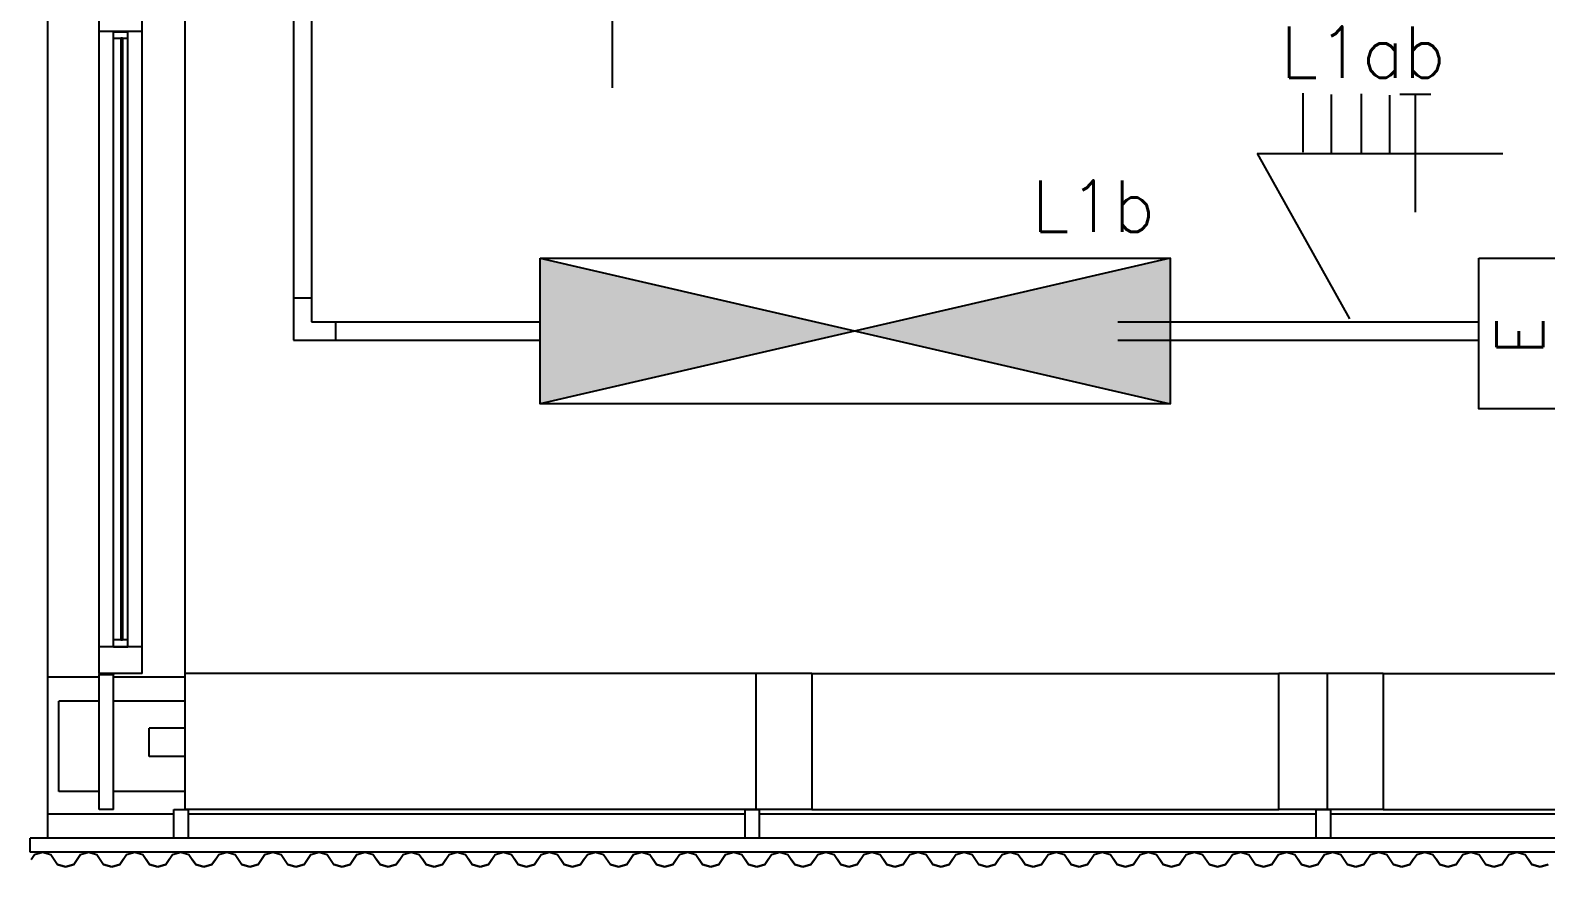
# Model space of a CAD drawing. Header units: millimetres. Extents: x 27525 to 1347740, y 16401 to 59429.
# Drawn here: x 641524 to 644708, y 22018 to 23775 of the extents above; entities that cross this region are included whole.
import ezdxf

# ---------------------------------------------------------------- set-up
doc = ezdxf.new("R2010")
doc.units = ezdxf.units.MM
for name, color, linetype in [('ARQUITETURA', 8, 'Continuous'), ('ELETRICA', 3, 'Continuous'), ('PERFILADO', 2, 'Continuous')]:
    doc.layers.add(name, color=color, linetype=linetype)
doc.styles.add('ROMANS', font='romans.shx')
doc.styles.get("Standard").update_dxf_attribs({"font": 'romans.shx'})

# ---------------------------------------------------------------- blocks, each defined once
blk = doc.blocks.new('te')
at = {"layer": 'ARQUITETURA', "color": 4, "lineweight": -2}
for p, q in [((645596.8, 24561.6), (645531.3, 24561.6)), ((645564.1, 24561.6), (645564.1, 24314.2))]:
    blk.add_line(p, q, dxfattribs=at)

msp = doc.modelspace()

# ---------------------------------------------------------------- hatches: boundary and pattern name
at = {"layer": 'ELETRICA'}
h = msp.add_hatch(color=256, dxfattribs=at)
h.dxf.hatch_style = 1
h.paths.add_polyline_path([(642594.981, 23296.279), (642594.981, 22990.279), (643256.981, 23143.279)])
h.paths.add_polyline_path([(643918.981, 22990.279), (643918.981, 23296.279), (643256.981, 23143.279)])

# ---------------------------------------------------------------- linework, layer by layer
at = {"color": 0}
for p, q in [((641849.056, 22424.106), (641849.056, 26038.052)), ((641561.061, 22078.109), (641561.061, 23928.261)), ((641668.951, 23773.139), (641668.951, 23828.957)), ((641668.951, 23773.139), (641668.951, 23828.957)), ((641758.951, 23773.139), (641758.951, 23828.957)), ((641758.951, 23773.139), (641758.951, 23828.957)), ((641668.951, 22479.924), (641668.951, 23773.139)), ((641668.951, 23773.139), (641698.951, 23773.139)), ((641668.951, 23773.139), (641698.951, 23773.139)), ((641698.951, 23773.139), (641728.951, 23773.139)), ((641698.951, 23772.067), (641698.951, 23773.139)), ((641698.951, 23773.139), (641728.951, 23773.139)), ((641698.951, 23758.42), (641698.951, 23773.139)), ((641698.951, 23772.067), (641728.951, 23772.067)), ((641698.951, 22479.924), (641698.951, 23772.067)), ((641698.951, 23758.42), (641713.951, 23758.42)), ((641713.951, 23758.42), (641713.951, 22494.643)), ((641717.486, 23758.42), (641713.951, 23758.42)), ((641717.486, 23758.42), (641728.951, 23758.42)), ((641717.486, 23758.42), (641717.486, 22494.643)), ((641728.951, 23773.139), (641758.951, 23773.139)), ((641728.951, 23772.067), (641728.951, 23773.139)), ((641728.951, 23773.139), (641758.951, 23773.139)), ((641728.951, 23758.42), (641728.951, 23773.139)), ((641728.951, 22479.924), (641728.951, 23772.067)), ((641758.951, 22479.924), (641758.951, 23773.139)), ((641668.951, 22424.107), (641668.951, 22479.924)), ((641698.951, 22479.924), (641668.951, 22479.924)), ((641668.951, 22424.107), (641668.951, 22479.924)), ((641698.951, 22479.924), (641668.951, 22479.924)), ((641698.951, 22479.924), (641698.951, 22494.643)), ((641713.951, 22494.643), (641698.951, 22494.643)), ((641698.951, 22479.924), (641728.951, 22479.924)), ((641728.951, 22479.924), (641698.951, 22479.924)), ((641713.951, 22494.643), (641717.486, 22494.643)), ((641728.951, 22494.643), (641717.486, 22494.643)), ((641728.951, 22479.924), (641728.951, 22494.643)), ((641758.951, 22479.924), (641728.951, 22479.924)), ((641758.951, 22479.924), (641728.951, 22479.924)), ((641758.951, 22424.107), (641758.951, 22479.924)), ((641758.951, 22424.107), (641758.951, 22479.924)), ((641668.951, 22416.178), (641561.061, 22416.178)), ((641668.951, 22416.178), (641561.061, 22416.178)), ((641758.951, 22424.107), (641668.951, 22424.107)), ((641668.951, 22424.107), (641668.951, 22421.714)), ((641758.951, 22424.107), (641668.951, 22424.107)), ((641668.951, 22421.714), (641698.951, 22421.714)), ((641668.951, 22138.11), (641668.951, 22421.714)), ((641668.951, 22138.11), (641668.951, 22421.714)), ((641668.951, 22421.714), (641698.951, 22421.714)), ((641698.951, 22424.107), (641698.951, 22421.714)), ((641698.951, 22138.11), (641698.951, 22421.714)), ((641698.951, 22138.11), (641698.951, 22421.714)), ((641849.056, 22416.178), (641698.951, 22416.178)), ((641849.056, 22416.178), (641698.951, 22416.178)), ((641849.056, 22138.108), (641849.056, 22424.106)), ((643049.055, 22424.106), (641849.056, 22424.106)), ((641849.056, 22138.108), (641849.056, 22424.106)), ((643049.055, 22424.106), (641849.056, 22424.106)), ((643049.055, 22138.108), (643049.055, 22424.106)), ((643049.055, 22138.108), (643049.055, 22424.106)), ((643166.054, 22424.106), (643049.055, 22424.106)), ((643049.055, 22138.108), (643049.055, 22424.106)), ((643049.055, 22138.108), (643049.055, 22424.106)), ((643166.054, 22424.106), (643049.055, 22424.106)), ((643166.054, 22424.106), (643166.054, 22138.108)), ((643166.054, 22424.106), (644147.032, 22424.106)), ((643166.054, 22424.106), (644147.032, 22424.106)), ((643166.054, 22424.106), (643166.054, 22138.108)), ((644249.055, 22424.106), (644147.032, 22424.106)), ((644147.032, 22138.108), (644147.032, 22424.106)), ((644249.055, 22424.106), (644147.032, 22424.106)), ((644147.032, 22138.108), (644147.032, 22424.106)), ((644249.055, 22138.108), (644249.055, 22424.106)), ((644249.055, 22138.108), (644249.055, 22424.106)), ((644366.054, 22424.106), (644249.055, 22424.106)), ((644249.055, 22138.108), (644249.055, 22424.106)), ((644249.055, 22138.108), (644249.055, 22424.106)), ((644366.054, 22424.106), (644249.055, 22424.106)), ((644366.054, 22424.106), (644366.054, 22138.108)), ((644366.054, 22424.106), (645347.031, 22424.106)), ((644366.054, 22424.106), (645347.031, 22424.106)), ((644366.054, 22424.106), (644366.054, 22138.108)), ((641583.957, 22175.672), (641583.957, 22365.672)), ((641668.951, 22365.672), (641583.957, 22365.672)), ((641849.056, 22365.672), (641698.951, 22365.672)), ((641849.056, 22309.12), (641773.956, 22309.12)), ((641773.956, 22249.12), (641773.956, 22309.12)), ((641849.056, 22249.12), (641773.956, 22249.12)), ((641668.951, 22175.672), (641583.957, 22175.672)), ((641849.056, 22175.672), (641698.951, 22175.672)), ((641825.548, 22127.943), (641561.061, 22127.943)), ((641825.548, 22127.943), (641561.061, 22127.943)), ((641698.951, 22138.11), (641668.951, 22138.11)), ((641698.951, 22138.11), (641668.951, 22138.11)), ((641825.548, 22138.109), (641855.548, 22138.109)), ((641825.548, 22078.109), (641825.548, 22138.109)), ((641825.548, 22078.109), (641825.548, 22138.109)), ((641825.548, 22138.109), (641855.548, 22138.109)), ((643049.055, 22138.108), (641849.056, 22138.108)), ((643049.055, 22138.108), (641849.056, 22138.108)), ((641855.548, 22138.109), (641855.548, 22078.109)), ((641855.548, 22138.109), (641855.548, 22078.109)), ((643025.548, 22127.943), (641855.548, 22127.943)), ((643025.548, 22127.943), (641855.548, 22127.943)), ((643025.548, 22138.109), (643055.548, 22138.109)), ((643025.548, 22078.109), (643025.548, 22138.109)), ((643025.548, 22078.109), (643025.548, 22138.109)), ((643025.548, 22138.109), (643055.548, 22138.109)), ((643166.054, 22138.108), (643049.055, 22138.108)), ((643166.054, 22138.108), (643049.055, 22138.108)), ((643055.548, 22138.109), (643055.548, 22078.109)), ((643055.548, 22138.109), (643055.548, 22078.109)), ((644225.548, 22127.943), (643055.548, 22127.943)), ((644225.548, 22127.943), (643055.548, 22127.943)), ((643166.054, 22138.108), (644147.032, 22138.108)), ((644249.055, 22138.108), (644147.032, 22138.108)), ((644249.055, 22138.108), (644147.032, 22138.108)), ((644225.548, 22138.109), (644255.548, 22138.109)), ((644225.548, 22078.109), (644225.548, 22138.109)), ((644225.548, 22078.109), (644225.548, 22138.109)), ((644225.548, 22138.109), (644255.548, 22138.109)), ((644366.054, 22138.108), (644249.055, 22138.108)), ((644366.054, 22138.108), (644249.055, 22138.108)), ((644255.548, 22138.109), (644255.548, 22078.109)), ((644255.548, 22138.109), (644255.548, 22078.109)), ((645425.548, 22127.943), (644255.548, 22127.943)), ((645425.548, 22127.943), (644255.548, 22127.943)), ((644366.054, 22138.108), (645347.031, 22138.108)), ((641825.548, 22078.109), (641523.957, 22078.109)), ((641523.957, 22048.109), (641523.957, 22078.109)), ((641855.548, 22078.109), (641825.548, 22078.109)), ((641855.548, 22078.109), (641825.548, 22078.109)), ((643025.548, 22078.109), (641855.548, 22078.109)), ((643055.548, 22078.109), (643025.548, 22078.109)), ((643055.548, 22078.109), (643025.548, 22078.109)), ((644225.548, 22078.109), (643055.548, 22078.109)), ((644255.548, 22078.109), (644225.548, 22078.109)), ((644255.548, 22078.109), (644225.548, 22078.109)), ((645425.548, 22078.109), (644255.548, 22078.109)), ((650573.957, 22048.109), (641523.957, 22048.109)), ((641525.549, 22033.016), (641532.637, 22043.688)), ((641525.549, 22033.016), (641532.637, 22043.688)), ((641525.549, 22033.016), (641532.637, 22043.688)), ((641532.637, 22043.688), (641549.749, 22048.109)), ((641532.637, 22043.688), (641549.749, 22048.109)), ((641532.637, 22043.688), (641549.749, 22048.109)), ((641549.749, 22048.109), (641566.861, 22043.688)), ((641549.749, 22048.109), (641566.861, 22043.688)), ((641549.749, 22048.109), (641566.861, 22043.688)), ((641566.861, 22043.688), (641581.037, 22022.343)), ((641566.861, 22043.688), (641581.037, 22022.343)), ((641566.861, 22043.688), (641581.037, 22022.343)), ((641629.437, 22043.688), (641615.261, 22022.343)), ((641615.261, 22022.343), (641629.437, 22043.688)), ((641615.261, 22022.343), (641629.437, 22043.688)), ((641629.437, 22043.688), (641646.549, 22048.109)), ((641629.437, 22043.688), (641646.549, 22048.109)), ((641629.437, 22043.688), (641646.549, 22048.109)), ((641646.549, 22048.109), (641663.661, 22043.688)), ((641646.549, 22048.109), (641663.661, 22043.688)), ((641646.549, 22048.109), (641663.661, 22043.688)), ((641663.661, 22043.688), (641677.837, 22022.343)), ((641663.661, 22043.688), (641677.837, 22022.343)), ((641663.661, 22043.688), (641677.837, 22022.343)), ((641712.061, 22022.343), (641719.149, 22033.016)), ((641719.149, 22033.016), (641712.061, 22022.343)), ((641712.061, 22022.343), (641719.149, 22033.016)), ((641719.149, 22033.016), (641726.237, 22043.688)), ((641719.149, 22033.016), (641726.237, 22043.688)), ((641719.149, 22033.016), (641726.237, 22043.688)), ((641726.237, 22043.688), (641743.349, 22048.109)), ((641726.237, 22043.688), (641743.349, 22048.109)), ((641726.237, 22043.688), (641743.349, 22048.109)), ((641743.349, 22048.109), (641760.461, 22043.688)), ((641743.349, 22048.109), (641760.461, 22043.688)), ((641743.349, 22048.109), (641760.461, 22043.688)), ((641760.461, 22043.688), (641767.548, 22033.016)), ((641760.461, 22043.688), (641767.548, 22033.016)), ((641760.461, 22043.688), (641767.548, 22033.016)), ((641774.637, 22022.343), (641767.548, 22033.016)), ((641767.548, 22033.016), (641774.637, 22022.343)), ((641767.548, 22033.016), (641774.637, 22022.343)), ((641808.86, 22022.343), (641815.949, 22033.016)), ((641815.949, 22033.016), (641808.86, 22022.343)), ((641808.86, 22022.343), (641815.949, 22033.016)), ((641815.949, 22033.016), (641823.037, 22043.688)), ((641815.949, 22033.016), (641823.037, 22043.688)), ((641815.949, 22033.016), (641823.037, 22043.688)), ((641823.037, 22043.688), (641840.149, 22048.109)), ((641823.037, 22043.688), (641840.149, 22048.109)), ((641823.037, 22043.688), (641840.149, 22048.109)), ((641840.149, 22048.109), (641857.26, 22043.688)), ((641840.149, 22048.109), (641857.26, 22043.688)), ((641840.149, 22048.109), (641857.26, 22043.688)), ((641857.26, 22043.688), (641864.349, 22033.016)), ((641857.26, 22043.688), (641864.349, 22033.016)), ((641857.26, 22043.688), (641864.349, 22033.016)), ((641871.436, 22022.343), (641864.349, 22033.016)), ((641864.349, 22033.016), (641871.436, 22022.343)), ((641864.349, 22033.016), (641871.436, 22022.343)), ((641905.66, 22022.343), (641912.748, 22033.016)), ((641912.748, 22033.016), (641905.66, 22022.343)), ((641905.66, 22022.343), (641912.748, 22033.016)), ((641912.748, 22033.016), (641919.836, 22043.688)), ((641912.748, 22033.016), (641919.836, 22043.688)), ((641912.748, 22033.016), (641919.836, 22043.688)), ((641919.836, 22043.688), (641936.948, 22048.109)), ((641919.836, 22043.688), (641936.948, 22048.109)), ((641919.836, 22043.688), (641936.948, 22048.109)), ((641936.948, 22048.109), (641954.06, 22043.688)), ((641936.948, 22048.109), (641954.06, 22043.688)), ((641936.948, 22048.109), (641954.06, 22043.688)), ((641954.06, 22043.688), (641968.236, 22022.343)), ((641954.06, 22043.688), (641968.236, 22022.343)), ((641954.06, 22043.688), (641968.236, 22022.343)), ((642016.636, 22043.688), (642002.46, 22022.343)), ((642002.46, 22022.343), (642016.636, 22043.688)), ((642002.46, 22022.343), (642016.636, 22043.688)), ((642016.636, 22043.688), (642033.748, 22048.109)), ((642016.636, 22043.688), (642033.748, 22048.109)), ((642016.636, 22043.688), (642033.748, 22048.109)), ((642033.748, 22048.109), (642050.86, 22043.688)), ((642033.748, 22048.109), (642050.86, 22043.688)), ((642033.748, 22048.109), (642050.86, 22043.688)), ((642050.86, 22043.688), (642065.036, 22022.343)), ((642050.86, 22043.688), (642065.036, 22022.343)), ((642050.86, 22043.688), (642065.036, 22022.343)), ((642113.436, 22043.688), (642099.26, 22022.343)), ((642099.26, 22022.343), (642113.436, 22043.688)), ((642099.26, 22022.343), (642113.436, 22043.688)), ((642113.436, 22043.688), (642130.548, 22048.109)), ((642113.436, 22043.688), (642130.548, 22048.109)), ((642113.436, 22043.688), (642130.548, 22048.109)), ((642130.548, 22048.109), (642147.66, 22043.688)), ((642130.548, 22048.109), (642147.66, 22043.688)), ((642130.548, 22048.109), (642147.66, 22043.688)), ((642147.66, 22043.688), (642161.836, 22022.343)), ((642147.66, 22043.688), (642161.836, 22022.343)), ((642147.66, 22043.688), (642161.836, 22022.343)), ((642210.236, 22043.688), (642196.06, 22022.343)), ((642196.06, 22022.343), (642210.236, 22043.688)), ((642196.06, 22022.343), (642210.236, 22043.688)), ((642210.236, 22043.688), (642227.348, 22048.109)), ((642210.236, 22043.688), (642227.348, 22048.109)), ((642210.236, 22043.688), (642227.348, 22048.109)), ((642227.348, 22048.109), (642244.46, 22043.688)), ((642227.348, 22048.109), (642244.46, 22043.688)), ((642227.348, 22048.109), (642244.46, 22043.688)), ((642244.46, 22043.688), (642251.548, 22033.016)), ((642244.46, 22043.688), (642251.548, 22033.016)), ((642244.46, 22043.688), (642251.548, 22033.016)), ((642258.636, 22022.343), (642251.548, 22033.016)), ((642251.548, 22033.016), (642258.636, 22022.343)), ((642251.548, 22033.016), (642258.636, 22022.343)), ((642292.86, 22022.343), (642299.948, 22033.016)), ((642299.948, 22033.016), (642292.86, 22022.343)), ((642292.86, 22022.343), (642299.948, 22033.016)), ((642299.948, 22033.016), (642307.036, 22043.688)), ((642299.948, 22033.016), (642307.036, 22043.688)), ((642299.948, 22033.016), (642307.036, 22043.688)), ((642307.036, 22043.688), (642324.148, 22048.109)), ((642307.036, 22043.688), (642324.148, 22048.109)), ((642307.036, 22043.688), (642324.148, 22048.109)), ((642324.148, 22048.109), (642341.26, 22043.688)), ((642324.148, 22048.109), (642341.26, 22043.688)), ((642324.148, 22048.109), (642341.26, 22043.688)), ((642341.26, 22043.688), (642348.348, 22033.016)), ((642341.26, 22043.688), (642348.348, 22033.016)), ((642341.26, 22043.688), (642348.348, 22033.016)), ((642355.435, 22022.343), (642348.348, 22033.016)), ((642348.348, 22033.016), (642355.435, 22022.343)), ((642348.348, 22033.016), (642355.435, 22022.343)), ((642389.66, 22022.343), (642396.748, 22033.016)), ((642396.748, 22033.016), (642389.66, 22022.343)), ((642389.66, 22022.343), (642396.748, 22033.016)), ((642396.748, 22033.016), (642403.835, 22043.688)), ((642396.748, 22033.016), (642403.835, 22043.688)), ((642396.748, 22033.016), (642403.835, 22043.688)), ((642403.835, 22043.688), (642420.948, 22048.109)), ((642403.835, 22043.688), (642420.948, 22048.109)), ((642403.835, 22043.688), (642420.948, 22048.109)), ((642420.948, 22048.109), (642438.06, 22043.688)), ((642420.948, 22048.109), (642438.06, 22043.688)), ((642420.948, 22048.109), (642438.06, 22043.688)), ((642438.06, 22043.688), (642445.148, 22033.016)), ((642438.06, 22043.688), (642445.148, 22033.016)), ((642438.06, 22043.688), (642445.148, 22033.016)), ((642452.235, 22022.343), (642445.148, 22033.016)), ((642445.148, 22033.016), (642452.235, 22022.343)), ((642445.148, 22033.016), (642452.235, 22022.343)), ((642486.46, 22022.343), (642493.548, 22033.016)), ((642493.548, 22033.016), (642486.46, 22022.343)), ((642486.46, 22022.343), (642493.548, 22033.016)), ((642493.548, 22033.016), (642500.635, 22043.688)), ((642493.548, 22033.016), (642500.635, 22043.688)), ((642493.548, 22033.016), (642500.635, 22043.688)), ((642500.635, 22043.688), (642517.747, 22048.109)), ((642500.635, 22043.688), (642517.747, 22048.109)), ((642500.635, 22043.688), (642517.747, 22048.109)), ((642517.747, 22048.109), (642534.86, 22043.688)), ((642517.747, 22048.109), (642534.86, 22043.688)), ((642517.747, 22048.109), (642534.86, 22043.688)), ((642534.86, 22043.688), (642541.947, 22033.016)), ((642534.86, 22043.688), (642541.947, 22033.016)), ((642534.86, 22043.688), (642541.947, 22033.016)), ((642549.035, 22022.343), (642541.947, 22033.016)), ((642541.947, 22033.016), (642549.035, 22022.343)), ((642541.947, 22033.016), (642549.035, 22022.343)), ((642583.259, 22022.343), (642590.347, 22033.016)), ((642590.347, 22033.016), (642583.259, 22022.343)), ((642583.259, 22022.343), (642590.347, 22033.016)), ((642590.347, 22033.016), (642597.435, 22043.688)), ((642590.347, 22033.016), (642597.435, 22043.688)), ((642590.347, 22033.016), (642597.435, 22043.688)), ((642597.435, 22043.688), (642614.547, 22048.109)), ((642597.435, 22043.688), (642614.547, 22048.109)), ((642597.435, 22043.688), (642614.547, 22048.109)), ((642614.547, 22048.109), (642631.659, 22043.688)), ((642614.547, 22048.109), (642631.659, 22043.688)), ((642614.547, 22048.109), (642631.659, 22043.688)), ((642631.659, 22043.688), (642638.747, 22033.016)), ((642631.659, 22043.688), (642638.747, 22033.016)), ((642631.659, 22043.688), (642638.747, 22033.016)), ((642645.835, 22022.343), (642638.747, 22033.016)), ((642638.747, 22033.016), (642645.835, 22022.343)), ((642638.747, 22033.016), (642645.835, 22022.343)), ((642680.059, 22022.343), (642687.147, 22033.016)), ((642687.147, 22033.016), (642680.059, 22022.343)), ((642680.059, 22022.343), (642687.147, 22033.016)), ((642687.147, 22033.016), (642694.235, 22043.688)), ((642687.147, 22033.016), (642694.235, 22043.688)), ((642687.147, 22033.016), (642694.235, 22043.688)), ((642694.235, 22043.688), (642711.347, 22048.109)), ((642694.235, 22043.688), (642711.347, 22048.109)), ((642694.235, 22043.688), (642711.347, 22048.109)), ((642711.347, 22048.109), (642728.459, 22043.688)), ((642711.347, 22048.109), (642728.459, 22043.688)), ((642711.347, 22048.109), (642728.459, 22043.688)), ((642728.459, 22043.688), (642742.635, 22022.343)), ((642728.459, 22043.688), (642742.635, 22022.343)), ((642728.459, 22043.688), (642742.635, 22022.343)), ((642791.035, 22043.688), (642776.859, 22022.343)), ((642776.859, 22022.343), (642791.035, 22043.688)), ((642776.859, 22022.343), (642791.035, 22043.688)), ((642791.035, 22043.688), (642808.147, 22048.109)), ((642791.035, 22043.688), (642808.147, 22048.109)), ((642791.035, 22043.688), (642808.147, 22048.109)), ((642808.147, 22048.109), (642825.259, 22043.688)), ((642808.147, 22048.109), (642825.259, 22043.688)), ((642808.147, 22048.109), (642825.259, 22043.688)), ((642825.259, 22043.688), (642832.347, 22033.016)), ((642825.259, 22043.688), (642832.347, 22033.016)), ((642825.259, 22043.688), (642832.347, 22033.016)), ((642839.435, 22022.343), (642832.347, 22033.016)), ((642832.347, 22033.016), (642839.435, 22022.343)), ((642832.347, 22033.016), (642839.435, 22022.343)), ((642873.659, 22022.343), (642880.747, 22033.016)), ((642880.747, 22033.016), (642873.659, 22022.343)), ((642873.659, 22022.343), (642880.747, 22033.016)), ((642880.747, 22033.016), (642887.835, 22043.688)), ((642880.747, 22033.016), (642887.835, 22043.688)), ((642880.747, 22033.016), (642887.835, 22043.688)), ((642887.835, 22043.688), (642904.947, 22048.109)), ((642887.835, 22043.688), (642904.947, 22048.109)), ((642887.835, 22043.688), (642904.947, 22048.109)), ((642904.947, 22048.109), (642922.059, 22043.688)), ((642904.947, 22048.109), (642922.059, 22043.688)), ((642904.947, 22048.109), (642922.059, 22043.688)), ((642922.059, 22043.688), (642929.147, 22033.016)), ((642922.059, 22043.688), (642929.147, 22033.016)), ((642922.059, 22043.688), (642929.147, 22033.016)), ((642936.235, 22022.343), (642929.147, 22033.016)), ((642929.147, 22033.016), (642936.235, 22022.343)), ((642929.147, 22033.016), (642936.235, 22022.343)), ((642984.635, 22043.688), (642970.459, 22022.343)), ((642970.459, 22022.343), (642984.635, 22043.688)), ((642970.459, 22022.343), (642984.635, 22043.688)), ((642984.635, 22043.688), (643001.747, 22048.109)), ((642984.635, 22043.688), (643001.747, 22048.109)), ((642984.635, 22043.688), (643001.747, 22048.109)), ((643001.747, 22048.109), (643018.859, 22043.688)), ((643001.747, 22048.109), (643018.859, 22043.688)), ((643001.747, 22048.109), (643018.859, 22043.688)), ((643018.859, 22043.688), (643025.947, 22033.016)), ((643018.859, 22043.688), (643025.947, 22033.016)), ((643018.859, 22043.688), (643025.947, 22033.016)), ((643033.034, 22022.343), (643025.947, 22033.016)), ((643025.947, 22033.016), (643033.034, 22022.343)), ((643025.947, 22033.016), (643033.034, 22022.343)), ((643067.258, 22022.343), (643074.346, 22033.016)), ((643074.346, 22033.016), (643067.258, 22022.343)), ((643067.258, 22022.343), (643074.346, 22033.016)), ((643074.346, 22033.016), (643081.434, 22043.688)), ((643074.346, 22033.016), (643081.434, 22043.688)), ((643074.346, 22033.016), (643081.434, 22043.688)), ((643081.434, 22043.688), (643098.546, 22048.109)), ((643081.434, 22043.688), (643098.546, 22048.109)), ((643081.434, 22043.688), (643098.546, 22048.109)), ((643098.546, 22048.109), (643115.658, 22043.688)), ((643098.546, 22048.109), (643115.658, 22043.688)), ((643098.546, 22048.109), (643115.658, 22043.688)), ((643115.658, 22043.688), (643122.746, 22033.016)), ((643115.658, 22043.688), (643122.746, 22033.016)), ((643115.658, 22043.688), (643122.746, 22033.016)), ((643129.835, 22022.343), (643122.746, 22033.016)), ((643122.746, 22033.016), (643129.835, 22022.343)), ((643122.746, 22033.016), (643129.835, 22022.343)), ((643164.058, 22022.343), (643171.146, 22033.016)), ((643171.146, 22033.016), (643164.058, 22022.343)), ((643164.058, 22022.343), (643171.146, 22033.016)), ((643171.146, 22033.016), (643178.235, 22043.688)), ((643171.146, 22033.016), (643178.235, 22043.688)), ((643171.146, 22033.016), (643178.235, 22043.688)), ((643178.235, 22043.688), (643195.346, 22048.109)), ((643178.235, 22043.688), (643195.346, 22048.109)), ((643178.235, 22043.688), (643195.346, 22048.109)), ((643195.346, 22048.109), (643212.458, 22043.688)), ((643195.346, 22048.109), (643212.458, 22043.688)), ((643195.346, 22048.109), (643212.458, 22043.688)), ((643212.458, 22043.688), (643219.546, 22033.016)), ((643212.458, 22043.688), (643219.546, 22033.016)), ((643212.458, 22043.688), (643219.546, 22033.016)), ((643226.634, 22022.343), (643219.546, 22033.016)), ((643219.546, 22033.016), (643226.634, 22022.343)), ((643219.546, 22033.016), (643226.634, 22022.343)), ((643260.858, 22022.343), (643267.946, 22033.016)), ((643267.946, 22033.016), (643260.858, 22022.343)), ((643260.858, 22022.343), (643267.946, 22033.016)), ((643267.946, 22033.016), (643275.034, 22043.688)), ((643267.946, 22033.016), (643275.034, 22043.688)), ((643267.946, 22033.016), (643275.034, 22043.688)), ((643275.034, 22043.688), (643292.146, 22048.109)), ((643275.034, 22043.688), (643292.146, 22048.109)), ((643275.034, 22043.688), (643292.146, 22048.109)), ((643292.146, 22048.109), (643309.258, 22043.688)), ((643292.146, 22048.109), (643309.258, 22043.688)), ((643292.146, 22048.109), (643309.258, 22043.688)), ((643309.258, 22043.688), (643316.346, 22033.016)), ((643309.258, 22043.688), (643316.346, 22033.016)), ((643309.258, 22043.688), (643316.346, 22033.016)), ((643323.434, 22022.343), (643316.346, 22033.016)), ((643316.346, 22033.016), (643323.434, 22022.343)), ((643316.346, 22033.016), (643323.434, 22022.343)), ((643357.658, 22022.343), (643364.746, 22033.016)), ((643364.746, 22033.016), (643357.658, 22022.343)), ((643357.658, 22022.343), (643364.746, 22033.016)), ((643364.746, 22033.016), (643371.834, 22043.688)), ((643364.746, 22033.016), (643371.834, 22043.688)), ((643364.746, 22033.016), (643371.834, 22043.688)), ((643371.834, 22043.688), (643388.946, 22048.109)), ((643371.834, 22043.688), (643388.946, 22048.109)), ((643371.834, 22043.688), (643388.946, 22048.109)), ((643388.946, 22048.109), (643406.058, 22043.688)), ((643388.946, 22048.109), (643406.058, 22043.688)), ((643388.946, 22048.109), (643406.058, 22043.688)), ((643406.058, 22043.688), (643413.146, 22033.016)), ((643406.058, 22043.688), (643413.146, 22033.016)), ((643406.058, 22043.688), (643413.146, 22033.016)), ((643420.234, 22022.343), (643413.146, 22033.016)), ((643413.146, 22033.016), (643420.234, 22022.343)), ((643413.146, 22033.016), (643420.234, 22022.343)), ((643454.458, 22022.343), (643461.546, 22033.016)), ((643461.546, 22033.016), (643454.458, 22022.343)), ((643454.458, 22022.343), (643461.546, 22033.016)), ((643461.546, 22033.016), (643468.634, 22043.688)), ((643461.546, 22033.016), (643468.634, 22043.688)), ((643461.546, 22033.016), (643468.634, 22043.688)), ((643468.634, 22043.688), (643485.746, 22048.109)), ((643468.634, 22043.688), (643485.746, 22048.109)), ((643468.634, 22043.688), (643485.746, 22048.109)), ((643485.746, 22048.109), (643502.858, 22043.688)), ((643485.746, 22048.109), (643502.858, 22043.688)), ((643485.746, 22048.109), (643502.858, 22043.688)), ((643502.858, 22043.688), (643517.034, 22022.343)), ((643502.858, 22043.688), (643517.034, 22022.343)), ((643502.858, 22043.688), (643517.034, 22022.343)), ((643551.258, 22022.343), (643558.346, 22033.016)), ((643558.346, 22033.016), (643551.258, 22022.343)), ((643551.258, 22022.343), (643558.346, 22033.016)), ((643558.346, 22033.016), (643565.434, 22043.688)), ((643558.346, 22033.016), (643565.434, 22043.688)), ((643558.346, 22033.016), (643565.434, 22043.688)), ((643565.434, 22043.688), (643582.546, 22048.109)), ((643565.434, 22043.688), (643582.546, 22048.109)), ((643565.434, 22043.688), (643582.546, 22048.109)), ((643582.546, 22048.109), (643599.658, 22043.688)), ((643582.546, 22048.109), (643599.658, 22043.688)), ((643582.546, 22048.109), (643599.658, 22043.688)), ((643599.658, 22043.688), (643606.746, 22033.016)), ((643599.658, 22043.688), (643606.746, 22033.016)), ((643599.658, 22043.688), (643606.746, 22033.016)), ((643613.834, 22022.343), (643606.746, 22033.016)), ((643606.746, 22033.016), (643613.834, 22022.343)), ((643606.746, 22033.016), (643613.834, 22022.343)), ((643648.058, 22022.343), (643655.145, 22033.016)), ((643655.145, 22033.016), (643648.058, 22022.343)), ((643648.058, 22022.343), (643655.145, 22033.016)), ((643655.145, 22033.016), (643662.234, 22043.688)), ((643655.145, 22033.016), (643662.234, 22043.688)), ((643655.145, 22033.016), (643662.234, 22043.688)), ((643662.234, 22043.688), (643679.345, 22048.109)), ((643662.234, 22043.688), (643679.345, 22048.109)), ((643662.234, 22043.688), (643679.345, 22048.109)), ((643679.345, 22048.109), (643696.457, 22043.688)), ((643679.345, 22048.109), (643696.457, 22043.688)), ((643679.345, 22048.109), (643696.457, 22043.688)), ((643696.457, 22043.688), (643703.545, 22033.016)), ((643696.457, 22043.688), (643703.545, 22033.016)), ((643696.457, 22043.688), (643703.545, 22033.016)), ((643710.634, 22022.343), (643703.545, 22033.016)), ((643703.545, 22033.016), (643710.634, 22022.343)), ((643703.545, 22033.016), (643710.634, 22022.343)), ((643744.857, 22022.343), (643751.945, 22033.016)), ((643751.945, 22033.016), (643744.857, 22022.343)), ((643744.857, 22022.343), (643751.945, 22033.016)), ((643751.945, 22033.016), (643759.033, 22043.688)), ((643751.945, 22033.016), (643759.033, 22043.688)), ((643751.945, 22033.016), (643759.033, 22043.688)), ((643759.033, 22043.688), (643776.145, 22048.109)), ((643759.033, 22043.688), (643776.145, 22048.109)), ((643759.033, 22043.688), (643776.145, 22048.109)), ((643776.145, 22048.109), (643793.257, 22043.688)), ((643776.145, 22048.109), (643793.257, 22043.688)), ((643776.145, 22048.109), (643793.257, 22043.688)), ((643793.257, 22043.688), (643800.345, 22033.016)), ((643793.257, 22043.688), (643800.345, 22033.016)), ((643793.257, 22043.688), (643800.345, 22033.016)), ((643807.433, 22022.343), (643800.345, 22033.016)), ((643800.345, 22033.016), (643807.433, 22022.343)), ((643800.345, 22033.016), (643807.433, 22022.343)), ((643841.657, 22022.343), (643848.745, 22033.016)), ((643848.745, 22033.016), (643841.657, 22022.343)), ((643841.657, 22022.343), (643848.745, 22033.016)), ((643848.745, 22033.016), (643855.833, 22043.688)), ((643848.745, 22033.016), (643855.833, 22043.688)), ((643848.745, 22033.016), (643855.833, 22043.688)), ((643855.833, 22043.688), (643872.945, 22048.109)), ((643855.833, 22043.688), (643872.945, 22048.109)), ((643855.833, 22043.688), (643872.945, 22048.109)), ((643872.945, 22048.109), (643890.057, 22043.688)), ((643872.945, 22048.109), (643890.057, 22043.688)), ((643872.945, 22048.109), (643890.057, 22043.688)), ((643890.057, 22043.688), (643897.145, 22033.016)), ((643890.057, 22043.688), (643897.145, 22033.016)), ((643890.057, 22043.688), (643897.145, 22033.016)), ((643904.233, 22022.343), (643897.145, 22033.016)), ((643897.145, 22033.016), (643904.233, 22022.343)), ((643897.145, 22033.016), (643904.233, 22022.343)), ((643938.457, 22022.343), (643945.545, 22033.016)), ((643945.545, 22033.016), (643938.457, 22022.343)), ((643938.457, 22022.343), (643945.545, 22033.016)), ((643945.545, 22033.016), (643952.633, 22043.688)), ((643945.545, 22033.016), (643952.633, 22043.688)), ((643945.545, 22033.016), (643952.633, 22043.688)), ((643952.633, 22043.688), (643969.745, 22048.109)), ((643952.633, 22043.688), (643969.745, 22048.109)), ((643952.633, 22043.688), (643969.745, 22048.109)), ((643969.745, 22048.109), (643986.857, 22043.688)), ((643969.745, 22048.109), (643986.857, 22043.688)), ((643969.745, 22048.109), (643986.857, 22043.688)), ((643986.857, 22043.688), (644001.033, 22022.343)), ((643986.857, 22043.688), (644001.033, 22022.343)), ((643986.857, 22043.688), (644001.033, 22022.343)), ((644035.257, 22022.343), (644042.345, 22033.016)), ((644042.345, 22033.016), (644035.257, 22022.343)), ((644035.257, 22022.343), (644042.345, 22033.016)), ((644042.345, 22033.016), (644049.433, 22043.688)), ((644042.345, 22033.016), (644049.433, 22043.688)), ((644042.345, 22033.016), (644049.433, 22043.688)), ((644049.433, 22043.688), (644066.545, 22048.109)), ((644049.433, 22043.688), (644066.545, 22048.109)), ((644049.433, 22043.688), (644066.545, 22048.109)), ((644066.545, 22048.109), (644083.657, 22043.688)), ((644066.545, 22048.109), (644083.657, 22043.688)), ((644066.545, 22048.109), (644083.657, 22043.688)), ((644083.657, 22043.688), (644097.833, 22022.343)), ((644083.657, 22043.688), (644097.833, 22022.343)), ((644083.657, 22043.688), (644097.833, 22022.343)), ((644146.233, 22043.688), (644132.056, 22022.343)), ((644132.056, 22022.343), (644146.233, 22043.688)), ((644132.056, 22022.343), (644146.233, 22043.688)), ((644146.233, 22043.688), (644163.345, 22048.109)), ((644146.233, 22043.688), (644163.345, 22048.109)), ((644146.233, 22043.688), (644163.345, 22048.109)), ((644163.345, 22048.109), (644180.456, 22043.688)), ((644163.345, 22048.109), (644180.456, 22043.688)), ((644163.345, 22048.109), (644180.456, 22043.688)), ((644180.456, 22043.688), (644187.545, 22033.016)), ((644180.456, 22043.688), (644187.545, 22033.016)), ((644180.456, 22043.688), (644187.545, 22033.016)), ((644194.633, 22022.343), (644187.545, 22033.016)), ((644187.545, 22033.016), (644194.633, 22022.343)), ((644187.545, 22033.016), (644194.633, 22022.343)), ((644243.033, 22043.688), (644228.856, 22022.343)), ((644228.856, 22022.343), (644243.033, 22043.688)), ((644228.856, 22022.343), (644243.033, 22043.688)), ((644243.033, 22043.688), (644260.144, 22048.109)), ((644243.033, 22043.688), (644260.144, 22048.109)), ((644243.033, 22043.688), (644260.144, 22048.109)), ((644260.144, 22048.109), (644277.256, 22043.688)), ((644260.144, 22048.109), (644277.256, 22043.688)), ((644260.144, 22048.109), (644277.256, 22043.688)), ((644277.256, 22043.688), (644291.433, 22022.343)), ((644277.256, 22043.688), (644291.433, 22022.343)), ((644277.256, 22043.688), (644291.433, 22022.343)), ((644325.656, 22022.343), (644332.744, 22033.016)), ((644332.744, 22033.016), (644325.656, 22022.343)), ((644325.656, 22022.343), (644332.744, 22033.016)), ((644332.744, 22033.016), (644339.833, 22043.688)), ((644332.744, 22033.016), (644339.833, 22043.688)), ((644332.744, 22033.016), (644339.833, 22043.688)), ((644339.833, 22043.688), (644356.944, 22048.109)), ((644339.833, 22043.688), (644356.944, 22048.109)), ((644339.833, 22043.688), (644356.944, 22048.109)), ((644356.944, 22048.109), (644374.056, 22043.688)), ((644356.944, 22048.109), (644374.056, 22043.688)), ((644356.944, 22048.109), (644374.056, 22043.688)), ((644374.056, 22043.688), (644388.233, 22022.343)), ((644374.056, 22043.688), (644388.233, 22022.343)), ((644374.056, 22043.688), (644388.233, 22022.343)), ((644422.456, 22022.343), (644429.544, 22033.016)), ((644429.544, 22033.016), (644422.456, 22022.343)), ((644422.456, 22022.343), (644429.544, 22033.016)), ((644429.544, 22033.016), (644436.632, 22043.688)), ((644429.544, 22033.016), (644436.632, 22043.688)), ((644429.544, 22033.016), (644436.632, 22043.688)), ((644436.632, 22043.688), (644453.744, 22048.109)), ((644436.632, 22043.688), (644453.744, 22048.109)), ((644436.632, 22043.688), (644453.744, 22048.109)), ((644453.744, 22048.109), (644470.856, 22043.688)), ((644453.744, 22048.109), (644470.856, 22043.688)), ((644453.744, 22048.109), (644470.856, 22043.688)), ((644470.856, 22043.688), (644477.944, 22033.016)), ((644470.856, 22043.688), (644477.944, 22033.016)), ((644470.856, 22043.688), (644477.944, 22033.016)), ((644485.032, 22022.343), (644477.944, 22033.016)), ((644477.944, 22033.016), (644485.032, 22022.343)), ((644477.944, 22033.016), (644485.032, 22022.343)), ((644519.256, 22022.343), (644526.344, 22033.016)), ((644526.344, 22033.016), (644519.256, 22022.343)), ((644519.256, 22022.343), (644526.344, 22033.016)), ((644526.344, 22033.016), (644533.432, 22043.688)), ((644526.344, 22033.016), (644533.432, 22043.688)), ((644526.344, 22033.016), (644533.432, 22043.688)), ((644533.432, 22043.688), (644550.544, 22048.109)), ((644533.432, 22043.688), (644550.544, 22048.109)), ((644533.432, 22043.688), (644550.544, 22048.109)), ((644550.544, 22048.109), (644567.656, 22043.688)), ((644550.544, 22048.109), (644567.656, 22043.688)), ((644550.544, 22048.109), (644567.656, 22043.688)), ((644567.656, 22043.688), (644581.832, 22022.343)), ((644567.656, 22043.688), (644581.832, 22022.343)), ((644567.656, 22043.688), (644581.832, 22022.343)), ((644616.056, 22022.343), (644623.144, 22033.016)), ((644623.144, 22033.016), (644616.056, 22022.343)), ((644616.056, 22022.343), (644623.144, 22033.016)), ((644623.144, 22033.016), (644630.232, 22043.688)), ((644623.144, 22033.016), (644630.232, 22043.688)), ((644623.144, 22033.016), (644630.232, 22043.688)), ((644630.232, 22043.688), (644647.344, 22048.109)), ((644630.232, 22043.688), (644647.344, 22048.109)), ((644630.232, 22043.688), (644647.344, 22048.109)), ((644647.344, 22048.109), (644664.456, 22043.688)), ((644647.344, 22048.109), (644664.456, 22043.688)), ((644647.344, 22048.109), (644664.456, 22043.688)), ((644664.456, 22043.688), (644671.544, 22033.016)), ((644664.456, 22043.688), (644671.544, 22033.016)), ((644664.456, 22043.688), (644671.544, 22033.016)), ((644678.632, 22022.343), (644671.544, 22033.016)), ((644671.544, 22033.016), (644678.632, 22022.343)), ((644671.544, 22033.016), (644678.632, 22022.343)), ((641581.037, 22022.343), (641598.149, 22017.922)), ((641598.149, 22017.922), (641581.037, 22022.343)), ((641581.037, 22022.343), (641598.149, 22017.922)), ((641598.149, 22017.922), (641615.261, 22022.343)), ((641615.261, 22022.343), (641598.149, 22017.922)), ((641598.149, 22017.922), (641615.261, 22022.343)), ((641677.837, 22022.343), (641694.949, 22017.922)), ((641694.949, 22017.922), (641677.837, 22022.343)), ((641677.837, 22022.343), (641694.949, 22017.922)), ((641694.949, 22017.922), (641712.061, 22022.343)), ((641712.061, 22022.343), (641694.949, 22017.922)), ((641694.949, 22017.922), (641712.061, 22022.343)), ((641774.637, 22022.343), (641791.748, 22017.922)), ((641791.748, 22017.922), (641774.637, 22022.343)), ((641774.637, 22022.343), (641791.748, 22017.922)), ((641791.748, 22017.922), (641808.86, 22022.343)), ((641808.86, 22022.343), (641791.748, 22017.922)), ((641791.748, 22017.922), (641808.86, 22022.343)), ((641871.436, 22022.343), (641888.548, 22017.922)), ((641888.548, 22017.922), (641871.436, 22022.343)), ((641871.436, 22022.343), (641888.548, 22017.922)), ((641888.548, 22017.922), (641905.66, 22022.343)), ((641905.66, 22022.343), (641888.548, 22017.922)), ((641888.548, 22017.922), (641905.66, 22022.343)), ((641968.236, 22022.343), (641985.348, 22017.922)), ((641985.348, 22017.922), (641968.236, 22022.343)), ((641968.236, 22022.343), (641985.348, 22017.922)), ((641985.348, 22017.922), (642002.46, 22022.343)), ((642002.46, 22022.343), (641985.348, 22017.922)), ((641985.348, 22017.922), (642002.46, 22022.343)), ((642065.036, 22022.343), (642082.148, 22017.922)), ((642082.148, 22017.922), (642065.036, 22022.343)), ((642065.036, 22022.343), (642082.148, 22017.922)), ((642082.148, 22017.922), (642099.26, 22022.343)), ((642099.26, 22022.343), (642082.148, 22017.922)), ((642082.148, 22017.922), (642099.26, 22022.343)), ((642161.836, 22022.343), (642178.948, 22017.922)), ((642178.948, 22017.922), (642161.836, 22022.343)), ((642161.836, 22022.343), (642178.948, 22017.922)), ((642178.948, 22017.922), (642196.06, 22022.343)), ((642196.06, 22022.343), (642178.948, 22017.922)), ((642178.948, 22017.922), (642196.06, 22022.343)), ((642258.636, 22022.343), (642275.748, 22017.922)), ((642275.748, 22017.922), (642258.636, 22022.343)), ((642258.636, 22022.343), (642275.748, 22017.922)), ((642275.748, 22017.922), (642292.86, 22022.343)), ((642292.86, 22022.343), (642275.748, 22017.922)), ((642275.748, 22017.922), (642292.86, 22022.343)), ((642355.435, 22022.343), (642372.548, 22017.922)), ((642372.548, 22017.922), (642355.435, 22022.343)), ((642355.435, 22022.343), (642372.548, 22017.922)), ((642372.548, 22017.922), (642389.66, 22022.343)), ((642389.66, 22022.343), (642372.548, 22017.922)), ((642372.548, 22017.922), (642389.66, 22022.343)), ((642452.235, 22022.343), (642469.348, 22017.922)), ((642469.348, 22017.922), (642452.235, 22022.343)), ((642452.235, 22022.343), (642469.348, 22017.922)), ((642469.348, 22017.922), (642486.46, 22022.343)), ((642486.46, 22022.343), (642469.348, 22017.922)), ((642469.348, 22017.922), (642486.46, 22022.343)), ((642549.035, 22022.343), (642566.147, 22017.922)), ((642566.147, 22017.922), (642549.035, 22022.343)), ((642549.035, 22022.343), (642566.147, 22017.922)), ((642566.147, 22017.922), (642583.259, 22022.343)), ((642583.259, 22022.343), (642566.147, 22017.922)), ((642566.147, 22017.922), (642583.259, 22022.343)), ((642645.835, 22022.343), (642662.947, 22017.922)), ((642662.947, 22017.922), (642645.835, 22022.343)), ((642645.835, 22022.343), (642662.947, 22017.922)), ((642662.947, 22017.922), (642680.059, 22022.343)), ((642680.059, 22022.343), (642662.947, 22017.922)), ((642662.947, 22017.922), (642680.059, 22022.343)), ((642742.635, 22022.343), (642759.747, 22017.922)), ((642759.747, 22017.922), (642742.635, 22022.343)), ((642742.635, 22022.343), (642759.747, 22017.922)), ((642759.747, 22017.922), (642776.859, 22022.343)), ((642776.859, 22022.343), (642759.747, 22017.922)), ((642759.747, 22017.922), (642776.859, 22022.343)), ((642839.435, 22022.343), (642856.547, 22017.922)), ((642856.547, 22017.922), (642839.435, 22022.343)), ((642839.435, 22022.343), (642856.547, 22017.922)), ((642856.547, 22017.922), (642873.659, 22022.343)), ((642873.659, 22022.343), (642856.547, 22017.922)), ((642856.547, 22017.922), (642873.659, 22022.343)), ((642936.235, 22022.343), (642953.347, 22017.922)), ((642953.347, 22017.922), (642936.235, 22022.343)), ((642936.235, 22022.343), (642953.347, 22017.922)), ((642953.347, 22017.922), (642970.459, 22022.343)), ((642970.459, 22022.343), (642953.347, 22017.922)), ((642953.347, 22017.922), (642970.459, 22022.343)), ((643033.034, 22022.343), (643050.147, 22017.922)), ((643050.147, 22017.922), (643033.034, 22022.343)), ((643033.034, 22022.343), (643050.147, 22017.922)), ((643050.147, 22017.922), (643067.258, 22022.343)), ((643067.258, 22022.343), (643050.147, 22017.922)), ((643050.147, 22017.922), (643067.258, 22022.343)), ((643129.835, 22022.343), (643146.946, 22017.922)), ((643146.946, 22017.922), (643129.835, 22022.343)), ((643129.835, 22022.343), (643146.946, 22017.922)), ((643146.946, 22017.922), (643164.058, 22022.343)), ((643164.058, 22022.343), (643146.946, 22017.922)), ((643146.946, 22017.922), (643164.058, 22022.343)), ((643226.634, 22022.343), (643243.746, 22017.922)), ((643243.746, 22017.922), (643226.634, 22022.343)), ((643226.634, 22022.343), (643243.746, 22017.922)), ((643243.746, 22017.922), (643260.858, 22022.343)), ((643260.858, 22022.343), (643243.746, 22017.922)), ((643243.746, 22017.922), (643260.858, 22022.343)), ((643323.434, 22022.343), (643340.546, 22017.922)), ((643340.546, 22017.922), (643323.434, 22022.343)), ((643323.434, 22022.343), (643340.546, 22017.922)), ((643340.546, 22017.922), (643357.658, 22022.343)), ((643357.658, 22022.343), (643340.546, 22017.922)), ((643340.546, 22017.922), (643357.658, 22022.343)), ((643420.234, 22022.343), (643437.346, 22017.922)), ((643437.346, 22017.922), (643420.234, 22022.343)), ((643420.234, 22022.343), (643437.346, 22017.922)), ((643437.346, 22017.922), (643454.458, 22022.343)), ((643454.458, 22022.343), (643437.346, 22017.922)), ((643437.346, 22017.922), (643454.458, 22022.343)), ((643517.034, 22022.343), (643534.146, 22017.922)), ((643534.146, 22017.922), (643517.034, 22022.343)), ((643517.034, 22022.343), (643534.146, 22017.922)), ((643534.146, 22017.922), (643551.258, 22022.343)), ((643551.258, 22022.343), (643534.146, 22017.922)), ((643534.146, 22017.922), (643551.258, 22022.343)), ((643613.834, 22022.343), (643630.945, 22017.922)), ((643630.945, 22017.922), (643613.834, 22022.343)), ((643613.834, 22022.343), (643630.945, 22017.922)), ((643630.945, 22017.922), (643648.058, 22022.343)), ((643648.058, 22022.343), (643630.945, 22017.922)), ((643630.945, 22017.922), (643648.058, 22022.343)), ((643710.634, 22022.343), (643727.745, 22017.922)), ((643727.745, 22017.922), (643710.634, 22022.343)), ((643710.634, 22022.343), (643727.745, 22017.922)), ((643727.745, 22017.922), (643744.857, 22022.343)), ((643744.857, 22022.343), (643727.745, 22017.922)), ((643727.745, 22017.922), (643744.857, 22022.343)), ((643807.433, 22022.343), (643824.545, 22017.922)), ((643824.545, 22017.922), (643807.433, 22022.343)), ((643807.433, 22022.343), (643824.545, 22017.922)), ((643824.545, 22017.922), (643841.657, 22022.343)), ((643841.657, 22022.343), (643824.545, 22017.922)), ((643824.545, 22017.922), (643841.657, 22022.343)), ((643904.233, 22022.343), (643921.345, 22017.922)), ((643921.345, 22017.922), (643904.233, 22022.343)), ((643904.233, 22022.343), (643921.345, 22017.922)), ((643921.345, 22017.922), (643938.457, 22022.343)), ((643938.457, 22022.343), (643921.345, 22017.922)), ((643921.345, 22017.922), (643938.457, 22022.343)), ((644001.033, 22022.343), (644018.145, 22017.922)), ((644018.145, 22017.922), (644001.033, 22022.343)), ((644001.033, 22022.343), (644018.145, 22017.922)), ((644018.145, 22017.922), (644035.257, 22022.343)), ((644035.257, 22022.343), (644018.145, 22017.922)), ((644018.145, 22017.922), (644035.257, 22022.343)), ((644097.833, 22022.343), (644114.945, 22017.922)), ((644114.945, 22017.922), (644097.833, 22022.343)), ((644097.833, 22022.343), (644114.945, 22017.922)), ((644114.945, 22017.922), (644132.056, 22022.343)), ((644132.056, 22022.343), (644114.945, 22017.922)), ((644114.945, 22017.922), (644132.056, 22022.343)), ((644194.633, 22022.343), (644211.745, 22017.922)), ((644211.745, 22017.922), (644194.633, 22022.343)), ((644194.633, 22022.343), (644211.745, 22017.922)), ((644211.745, 22017.922), (644228.856, 22022.343)), ((644228.856, 22022.343), (644211.745, 22017.922)), ((644211.745, 22017.922), (644228.856, 22022.343)), ((644291.433, 22022.343), (644308.544, 22017.922)), ((644308.544, 22017.922), (644291.433, 22022.343)), ((644291.433, 22022.343), (644308.544, 22017.922)), ((644308.544, 22017.922), (644325.656, 22022.343)), ((644325.656, 22022.343), (644308.544, 22017.922)), ((644308.544, 22017.922), (644325.656, 22022.343)), ((644388.233, 22022.343), (644405.344, 22017.922)), ((644405.344, 22017.922), (644388.233, 22022.343)), ((644388.233, 22022.343), (644405.344, 22017.922)), ((644405.344, 22017.922), (644422.456, 22022.343)), ((644422.456, 22022.343), (644405.344, 22017.922)), ((644405.344, 22017.922), (644422.456, 22022.343)), ((644485.032, 22022.343), (644502.144, 22017.922)), ((644502.144, 22017.922), (644485.032, 22022.343)), ((644485.032, 22022.343), (644502.144, 22017.922)), ((644502.144, 22017.922), (644519.256, 22022.343)), ((644519.256, 22022.343), (644502.144, 22017.922)), ((644502.144, 22017.922), (644519.256, 22022.343)), ((644581.832, 22022.343), (644598.944, 22017.922)), ((644598.944, 22017.922), (644581.832, 22022.343)), ((644581.832, 22022.343), (644598.944, 22017.922)), ((644598.944, 22017.922), (644616.056, 22022.343)), ((644616.056, 22022.343), (644598.944, 22017.922)), ((644598.944, 22017.922), (644616.056, 22022.343)), ((644678.632, 22022.343), (644695.744, 22017.922)), ((644695.744, 22017.922), (644678.632, 22022.343)), ((644678.632, 22022.343), (644695.744, 22017.922)), ((644695.744, 22017.922), (644712.856, 22022.343)), ((644712.856, 22022.343), (644695.744, 22017.922)), ((644695.744, 22017.922), (644712.856, 22022.343))]:
    msp.add_line(p, q, dxfattribs=at)
at = {"layer": 'ARQUITETURA', "color": 4, "lineweight": -2, "ltscale": 1.3}
for p, q in [((644197.596, 23642.652), (644197.596, 23518.952)), ((644257.115, 23640.192), (644257.115, 23516.492)), ((644319.828, 23641.422), (644319.828, 23517.722)), ((644379.347, 23638.962), (644379.347, 23515.262))]:
    msp.add_line(p, q, dxfattribs=at)
at = {"layer": 'ELETRICA'}
for p, q in [((642594.981, 23296.279), (643918.981, 22990.279)), ((643918.981, 23296.279), (642594.981, 22990.279))]:
    msp.add_line(p, q, dxfattribs=at)
for points in [[(642594.981, 23296.279), (643918.981, 23296.279), (643918.981, 22990.279), (642594.981, 22990.279)], [(644567.339, 23296.251), (644731.099, 23296.251), (644731.099, 22979.44), (644567.339, 22979.44)]]:
    msp.add_lwpolyline(points, close=True, dxfattribs=at)
at = {"layer": 'PERFILADO'}
for p, q in [((642076.919, 25296.565), (642076.919, 23124.279)), ((642114.919, 25258.565), (642114.919, 23162.279)), ((642114.919, 23212.279), (642076.919, 23212.279)), ((642114.919, 23162.279), (642594.981, 23162.279)), ((642164.919, 23162.279), (642164.919, 23124.279)), ((643808.453, 23162.279), (644567.339, 23162.279)), ((642076.919, 23124.279), (642594.981, 23124.279)), ((643808.453, 23124.279), (644567.339, 23124.279))]:
    msp.add_line(p, q, dxfattribs=at)
at = {"layer": 'PERFILADO', "color": 1, "lineweight": -2, "ltscale": 1.3}
for q in [(644617.494, 23516.492), (644295.722, 23168.923)]:
    msp.add_line((644101.438, 23516.492), q, dxfattribs=at)

# ---------------------------------------------------------------- block references
at = {"layer": 'PERFILADO', "color": 1, "lineweight": -2}
for p in [(-2817.981, -659.842), (-1130.365, -921.425)]:
    msp.add_blockref('te', p, dxfattribs=at)

# ---------------------------------------------------------------- texts
at = {"layer": 'ELETRICA'}
for s, p in [('L1ab', (644150.362, 23675.312)), ('L1b', (643628.008, 23351.605))]:
    msp.add_text(s, height=108, dxfattribs=at).set_placement(p)
at = {"layer": 'ELETRICA', "style": 'ROMANS'}
msp.add_text('E', height=98, rotation=90, dxfattribs=at).set_placement((644702.395, 23092.678))

doc.saveas('drawing.dxf')
